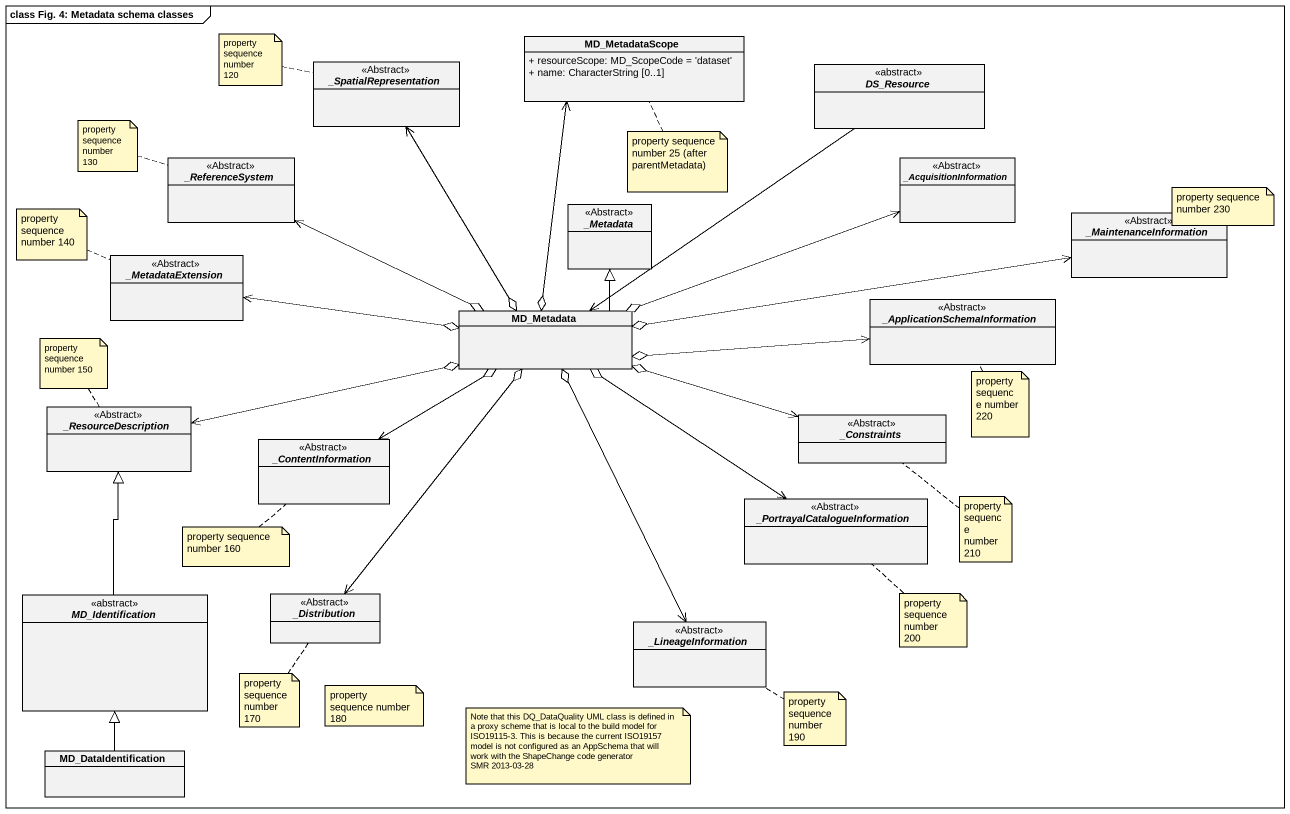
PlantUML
@startuml
mainframe class Fig. 4: Metadata schema classes
hide circle
hide empty members
skinparam classAttributeIconSize 0
class MD_MetadataScope {
  + resourceScope: MD_ScopeCode = 'dataset'
  + name: CharacterString [0..1]
}
abstract class "_SpatialRepresentation" as SpatialRepresentation <<Abstract>>
abstract class DS_Resource <<abstract>>
abstract class "_ReferenceSystem" as ReferenceSystem <<Abstract>>
abstract class "_AcquisitionInformation" as AcquisitionInformation <<Abstract>>
abstract class "_Metadata" as Metadata <<Abstract>>
abstract class "_MaintenanceInformation" as MaintenanceInformation <<Abstract>>
abstract class "_MetadataExtension" as MetadataExtension <<Abstract>>
class MD_Metadata
abstract class "_ApplicationSchemaInformation" as ApplicationSchemaInformation <<Abstract>>
abstract class "_ResourceDescription" as ResourceDescription <<Abstract>>
abstract class "_Constraints" as Constraints <<Abstract>>
abstract class "_ContentInformation" as ContentInformation <<Abstract>>
abstract class "_PortrayalCatalogueInformation" as PortrayalCatalogueInformatio <<Abstract>>
abstract class MD_Identification <<abstract>>
abstract class "_Distribution" as Distribution <<Abstract>>
abstract class "_LineageInformation" as LineageInformation <<Abstract>>
class MD_DataIdentification
DS_Resource --> MD_Metadata
MD_Metadata o-up-> MD_MetadataScope
MD_Metadata o-up-> SpatialRepresentation
MD_Metadata o-left-> ReferenceSystem
MD_Metadata o-right-> AcquisitionInformation
MD_Metadata -up-|> Metadata
MD_Metadata o-right-> MaintenanceInformation
MD_Metadata o-left-> MetadataExtension
MD_Metadata o-right-> ApplicationSchemaInformation
MD_Metadata o-left-> ResourceDescription
MD_Metadata o-right-> Constraints
MD_Metadata o-left-> ContentInformation
MD_Metadata o--> PortrayalCatalogueInformatio
MD_Metadata o--> Distribution
MD_Metadata o--> LineageInformation
MD_Identification -up-|> ResourceDescription
MD_DataIdentification -up-|> MD_Identification
note left of SpatialRepresentation : property sequence number 120
note left of ReferenceSystem : property sequence number 130
note bottom of MD_MetadataScope : property sequence number 25 (after parentMetadata)
note left of MetadataExtension : property sequence number 140
note right of MaintenanceInformation : property sequence number 230
note top of ResourceDescription : property sequence number 150
note bottom of ApplicationSchemaInformation : property sequence number 220
note bottom of Constraints : property sequence number 210
note bottom of ContentInformation : property sequence number 160
note bottom of PortrayalCatalogueInformatio : property sequence number 200
note bottom of Distribution : property sequence number 170
note as N12
  property sequence number 180
end note
note as N13
  Note that this DQ_DataQuality UML class is defined in a proxy scheme that is local to the build model for ISO19115-3. This is because the current ISO19157 model is not configured as an AppSchema that will work with the ShapeChange code generator
  SMR 2013-03-28
end note
note right of LineageInformation : property sequence number 190
@enduml
